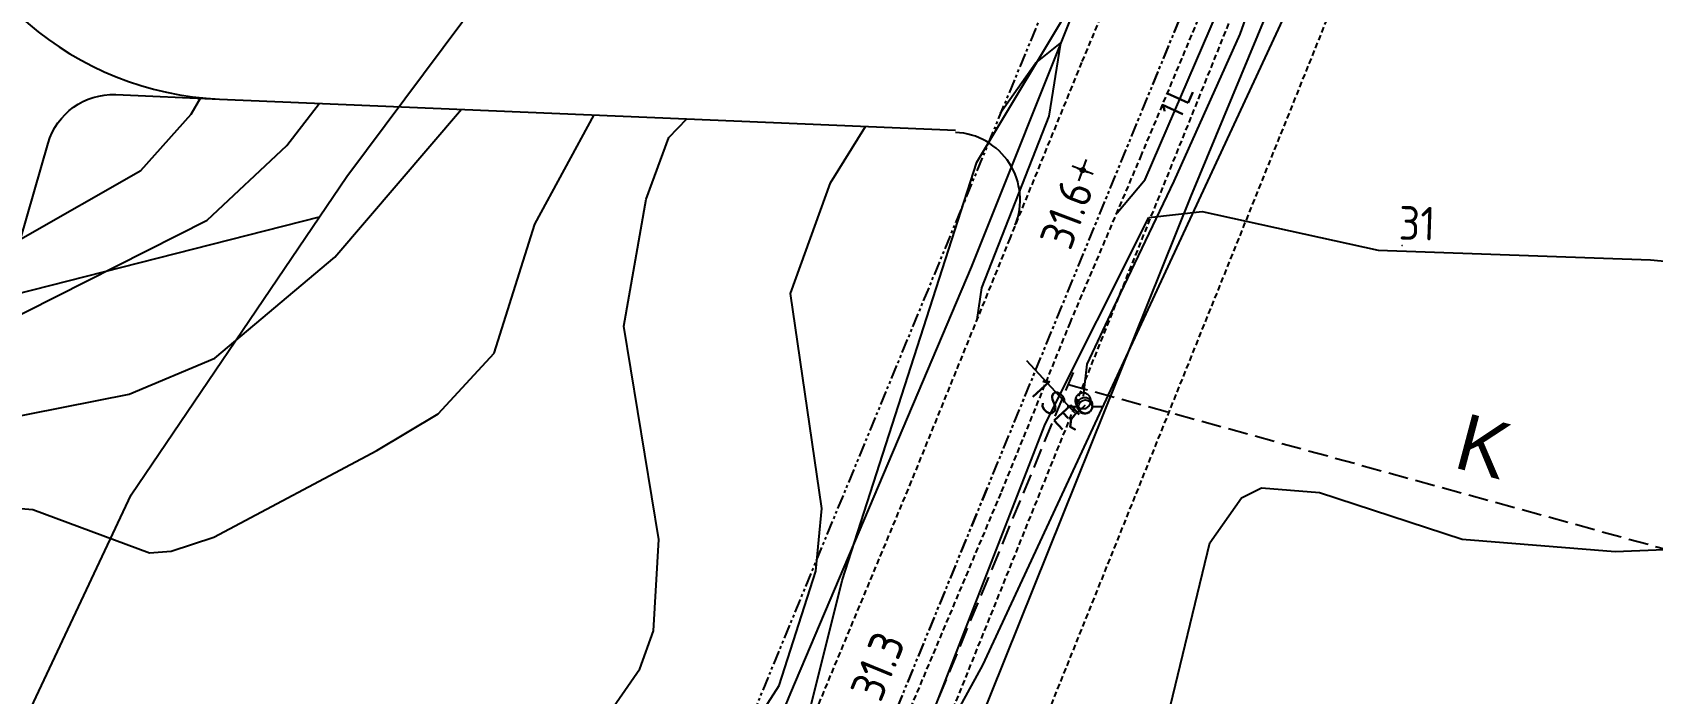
# Model space of a CAD drawing. Header units: metres. Extents: x 139929 to 142176, y 6401995 to 6404420.
# Drawn here: x 140437.1 to 140509.2, y 6402255.3 to 6402284.8 of the extents above; entities that cross this region are included whole.
import ezdxf
from ezdxf.enums import TextEntityAlignment as Align

# ---------------------------------------------------------------- set-up
doc = ezdxf.new("R2010")
doc.units = ezdxf.units.M
doc.header["$LTSCALE"] = 0.5
for name, pattern in [('DASHED', [0.75, 0.5, -0.25]), ('DGN Style 3', [2.464518, 1.76037, -0.704148]), ('PHANTOM', [2.5, 1.25, -0.25, 0.25, -0.25, 0.25, -0.25])]:
    doc.linetypes.add(name, pattern=pattern)
doc.layers.get('0').update_dxf_attribs({"color": 1})
for name, color, linetype in [('GE_EL_DETALJ', 250, 'Continuous'), ('M-BEF-BELYSNINGSSTOLPE', 4, 'Continuous'), ('M-BEF-BÄCK', 7, 'Continuous'), ('M-BEF-EL', 4, 'ELLEDNING'), ('M-BEF-EL-TEXT', 1, 'Continuous'), ('M-BEF-MARKLINJE', 4, 'Continuous'), ('M-BEF-NIVÅ', 4, 'Continuous'), ('M-BEF-NIVÅKURVA-PRIMÄR-0.5M', 12, 'Continuous'), ('M-BEF-NIVÅKURVA-PRIMÄR-1.0M', 12, 'Continuous'), ('M-BEF-OPTO-INFO', 4, 'Continuous'), ('M-BEF-TELE-INFO', 4, 'Continuous'), ('M-BEF-TELE-TEXT', 1, 'Continuous'), ('M-BEF-VÄGKANT', 1, 'DASHED'), ('M-GR-FASTIGHETSGRÄNS', 3, 'PHANTOM'), ('M-GR-RÄTTIGHETSGRÄNS', 3, 'DASHED'), ('M-STOMLINJE', 3, 'Continuous')]:
    doc.layers.add(name, color=color, linetype=linetype)
doc.styles.add('ISO', font='iso.shx', dxfattribs={"height": 2.5})
doc.styles.get("Standard").update_dxf_attribs({"font": 'simplex8.shx'})
doc.styles.add('Style-font35', font='font35.shx')
doc.linetypes.add('Bäck', pattern='A,5,[107,sma.shx,S=1,R=0,X=0,Y=0],5', length=10)
doc.linetypes.add('ELLEDNING', pattern='A,3,-0.5,["E",Standard,S=0.5,R=0,X=0,Y=-0.25],-0.5', length=4)
picture_1 = doc.add_image_def('image1.png', size_in_pixel=(962, 792))

# ---------------------------------------------------------------- blocks, each defined once
blk = doc.blocks.new('PRI_L_ALLM')
for points in [[(-0.3, 0, 0), (-0.8, 0, 0)], [(0.8, 0, 0), (0.3, 0, 0)]]:
    blk.add_polyline3d(points)
blk.add_circle((0, 0), 0.3)
blk = doc.blocks.new('PRI_NIVÅ_HÖJDPUNKT_ISM')
at = {"color": 7}
for p, q in [((-0.25, 0), (0.25, 0)), ((0, 0.25), (0, -0.25))]:
    blk.add_line(p, q, dxfattribs=at)
blk = doc.blocks.new('BAS104DEC101')
at = {"layer": 'GE_EL_DETALJ', "linetype": 'Continuous'}
blk.add_lwpolyline([(0.5, 0), (0.5, 0.05), (0.49, 0.1), (0.48, 0.15), (0.46, 0.2), (0.43, 0.25), (0.41, 0.3), (0.37, 0.33), (0.33, 0.37), (0.3, 0.41), (0.25, 0.43), (0.2, 0.46), (0.15, 0.48), (0.1, 0.49), (0.05, 0.5), (0, 0.5), (-0.05, 0.5), (-0.1, 0.49), (-0.15, 0.48), (-0.2, 0.46), (-0.25, 0.43), (-0.3, 0.41), (-0.33, 0.37), (-0.37, 0.33), (-0.41, 0.3), (-0.43, 0.25), (-0.46, 0.2), (-0.48, 0.15), (-0.49, 0.1), (-0.5, 0.05), (-0.5, 0), (-0.5, -0.05), (-0.49, -0.1), (-0.48, -0.15), (-0.46, -0.2), (-0.43, -0.25), (-0.41, -0.3), (-0.37, -0.33), (-0.33, -0.37), (-0.3, -0.41), (-0.25, -0.43), (-0.2, -0.46), (-0.15, -0.48), (-0.1, -0.49), (-0.05, -0.5), (0, -0.5), (0.05, -0.5), (0.1, -0.49), (0.15, -0.48), (0.2, -0.46), (0.25, -0.43), (0.3, -0.41), (0.33, -0.37), (0.37, -0.33), (0.41, -0.3), (0.43, -0.25), (0.46, -0.2), (0.48, -0.15), (0.49, -0.1), (0.5, -0.05), (0.5, 0)], dxfattribs=at)
blk = doc.blocks.new('SPWDEF')
at = {"color": 0, "linetype": 'Continuous'}
for p, q in [((-1, 0), (1, 0)), ((0, -1), (0, 1))]:
    blk.add_line(p, q, dxfattribs=at)
blk.add_circle((0, 0), 0.2)
blk = doc.blocks.new('PRI_NIVÅ_HÖJDPKT')
at = {"color": 0, "linetype": 'Continuous', "lineweight": -3}
blk.add_circle((183, 184), 0.0005, dxfattribs=at)

msp = doc.modelspace()

# ---------------------------------------------------------------- linework, layer by layer
at = {"layer": 'M-BEF-BÄCK', "linetype": 'Bäck', "lineweight": -3}
for p, q in [((140485.974, 6402291.992, 31.644), (140478.915, 6402274.324, 31.071)), ((140478.915, 6402274.324, 31.071), (140470.867, 6402255.381, 30.957)), ((140470.867, 6402255.381, 30.957), (140461.454, 6402232.348, 30.7))]:
    msp.add_line(p, q, dxfattribs=at)
at = {"layer": 'M-BEF-BÄCK', "lineweight": -3}
for p, q in [((140485.974, 6402291.992), (140478.915, 6402274.324)), ((140478.915, 6402274.324), (140470.867, 6402255.381)), ((140470.867, 6402255.381), (140461.454, 6402232.348))]:
    msp.add_line(p, q, dxfattribs=at)
at = {"layer": 'M-BEF-EL', "flags": 128}
msp.add_lwpolyline([(140483.913, 6402268.572), (140484.068, 6402270.009), (140485.239, 6402272.501), (140487.949, 6402278.144), (140490.88, 6402284.681), (140492.734, 6402289.926), (140494.045, 6402293.379), (140495.305, 6402296.245), (140495.604, 6402297.959), (140494.701, 6402298.751)], dxfattribs=at)
msp.add_lwpolyline([(140483.322, 6402267.22), (140483.535, 6402267.089), (140483.322, 6402267.22), (140483.365, 6402267.551), (140483.52, 6402267.746), (140483.968, 6402268.16), (140483.52, 6402267.746), (140483.365, 6402267.551)], close=True, dxfattribs=at)
at = {"layer": 'M-BEF-EL-TEXT', "linetype": 'Continuous'}
for p, q in [((140481.379, 6402270.163), (140483.551, 6402267.814)), ((140483.551, 6402267.814), (140483.57, 6402267.793))]:
    msp.add_line(p, q, dxfattribs=at)
at = {"layer": 'M-BEF-MARKLINJE', "lineweight": -3, "ltscale": 0.8}
for p, q in [((140500.765, 6402302.536), (140479.417, 6402256.606)), ((140479.417, 6402256.606), (140467.107, 6402234.364))]:
    msp.add_line(p, q, dxfattribs=at)
at = {"layer": 'M-BEF-MARKLINJE'}
for p, q in [((140488.692, 6402277.45), (140495.628, 6402294.167)), ((140479.17, 6402278.994), (140485.44, 6402289.468)), ((140451.13, 6402278.355), (140458.911, 6402288.788)), ((140473.175, 6402260.378), (140479.17, 6402278.994)), ((140449.913, 6402276.56), (140451.13, 6402278.355)), ((140478.707, 6402252.608), (140488.692, 6402277.45)), ((140435.029, 6402272.778), (140449.913, 6402276.56)), ((140441.531, 6402264.188), (140449.913, 6402276.56)), ((140434.913, 6402250.124), (140441.531, 6402264.188)), ((140469.482, 6402245.59), (140473.175, 6402260.378))]:
    msp.add_line(p, q, dxfattribs=at)
at = {"layer": 'M-BEF-MARKLINJE', "lineweight": -3}
for p, q in [((140488.692, 6402277.45), (140495.628, 6402294.167)), ((140451.13, 6402278.355), (140458.911, 6402288.788)), ((140449.913, 6402276.56), (140451.13, 6402278.355)), ((140478.707, 6402252.608), (140488.692, 6402277.45)), ((140435.029, 6402272.778), (140449.913, 6402276.56)), ((140441.531, 6402264.188), (140449.913, 6402276.56)), ((140434.913, 6402250.124), (140441.531, 6402264.188))]:
    msp.add_line(p, q, dxfattribs=at)
at = {"layer": 'M-BEF-NIVÅKURVA-PRIMÄR-0.5M', "linetype": 'Continuous', "lineweight": -3}
for p, q in [((140486.66, 6402278.219, 31.5), (140489.88, 6402285.682, 31.5)), ((140481.776, 6402283.39, 31.5), (140482.884, 6402284.292, 31.5)), ((140482.884, 6402284.292, 31.5), (140482.37, 6402281.04, 31.5)), ((140480.205, 6402281.171, 31.5), (140481.776, 6402283.39, 31.5)), ((140448.464, 6402279.727, 33.5), (140449.91, 6402281.614, 33.5)), ((140459.495, 6402276.233, 32.5), (140462.13, 6402281.096, 32.5)), ((140482.37, 6402281.04, 31.5), (140479.373, 6402273.406, 31.5)), ((140472.656, 6402278.072, 31.5), (140474.204, 6402280.585, 31.5)), ((140444.919, 6402276.404, 33.5), (140448.464, 6402279.727, 33.5)), ((140470.878, 6402273.148, 31.5), (140472.656, 6402278.072, 31.5)), ((140485.403, 6402276.743, 31.5), (140486.66, 6402278.219, 31.5)), ((140435.474, 6402271.638, 33.5), (140444.919, 6402276.404, 33.5)), ((140457.679, 6402270.487, 32.5), (140459.495, 6402276.233, 32.5)), ((140479.373, 6402273.406, 31.5), (140479.163, 6402271.989, 31.5)), ((140472.27, 6402263.578, 31.5), (140470.878, 6402273.148, 31.5)), ((140455.188, 6402267.792, 32.5), (140457.679, 6402270.487, 32.5)), ((140452.463, 6402266.168, 32.5), (140455.188, 6402267.792, 32.5)), ((140445.208, 6402262.309, 32.5), (140452.463, 6402266.168, 32.5)), ((140489.536, 6402262.045, 30.5), (140490.943, 6402264.051, 30.5)), ((140490.943, 6402264.051, 30.5), (140491.833, 6402264.501, 30.5)), ((140491.833, 6402264.501, 30.5), (140494.417, 6402264.286, 30.5)), ((140494.417, 6402264.286, 30.5), (140500.764, 6402262.209, 30.5)), ((140433.292, 6402263.848, 32.5), (140437.159, 6402263.531, 32.5)), ((140437.159, 6402263.531, 32.5), (140442.344, 6402261.605, 32.5)), ((140471.996, 6402260.787, 31.5), (140472.27, 6402263.578, 31.5)), ((140443.318, 6402261.681, 32.5), (140445.208, 6402262.309, 32.5)), ((140487.558, 6402253.898, 30.5), (140489.536, 6402262.045, 30.5)), ((140500.764, 6402262.209, 30.5), (140507.576, 6402261.661, 30.5)), ((140507.576, 6402261.661, 30.5), (140514.832, 6402261.954, 30.5)), ((140442.344, 6402261.605, 32.5), (140443.318, 6402261.681, 32.5)), ((140470.368, 6402255.697, 31.5), (140471.996, 6402260.787, 31.5)), ((140465.638, 6402248.391, 31.5), (140470.368, 6402255.697, 31.5))]:
    msp.add_line(p, q, dxfattribs=at)
at = {"layer": 'M-BEF-NIVÅKURVA-PRIMÄR-1.0M', "linetype": 'Continuous', "lineweight": -3}
for p, q in [((140444.206, 6402281.131, 34), (140444.634, 6402281.862, 34)), ((140450.598, 6402274.77, 33), (140456.234, 6402281.346, 33)), ((140441.963, 6402278.618, 34), (140444.206, 6402281.131, 34)), ((140465.46, 6402280.09, 32), (140466.262, 6402280.921, 32)), ((140464.444, 6402277.349, 32), (140465.46, 6402280.09, 32)), ((140436.607, 6402275.571), (140441.963, 6402278.618, 34)), ((140463.455, 6402271.696, 32), (140464.444, 6402277.349, 32)), ((140482.2, 6402267.34, 31), (140486.824, 6402276.533, 31)), ((140486.824, 6402276.533, 31), (140489.196, 6402276.796, 31)), ((140489.196, 6402276.796, 31), (140497.021, 6402275.074, 31)), ((140497.021, 6402275.074, 31), (140509.143, 6402274.649, 31)), ((140445.256, 6402270.267, 33), (140450.598, 6402274.77, 33)), ((140509.143, 6402274.649, 31), (140516.925, 6402273.894, 31)), ((140465.017, 6402262.198, 32), (140463.455, 6402271.696, 32)), ((140441.445, 6402268.669, 33), (140445.256, 6402270.267, 33)), ((140434.202, 6402267.229, 33), (140441.445, 6402268.669, 33)), ((140475.939, 6402251.221, 31), (140482.2, 6402267.34, 31)), ((140464.778, 6402258.138, 32), (140465.017, 6402262.198, 32)), ((140464.164, 6402256.442, 32), (140464.778, 6402258.138, 32)), ((140462.599, 6402254.183, 32), (140464.164, 6402256.442, 32))]:
    msp.add_line(p, q, dxfattribs=at)
at = {"layer": 'M-BEF-TELE-INFO', "linetype": 'DGN Style 3'}
for p, q in [((140473.713, 6402246.046), (140483.479, 6402269.688)), ((140483.236, 6402269.1), (140530.639, 6402256.028))]:
    msp.add_line(p, q, dxfattribs=at)
at = {"layer": 'M-BEF-VÄGKANT'}
for p, q in [((140486.965, 6402290.97), (140483.826, 6402283.429)), ((140486.461, 6402279.233), (140489.549, 6402286.608)), ((140483.826, 6402283.429), (140480.626, 6402275.591)), ((140483.314, 6402271.833), (140486.461, 6402279.233)), ((140480.626, 6402275.591), (140476.245, 6402264.798)), ((140480.268, 6402264.327), (140483.314, 6402271.833)), ((140476.245, 6402264.798), (140471.163, 6402252.584)), ((140475.201, 6402252.279), (140480.268, 6402264.327))]:
    msp.add_line(p, q, dxfattribs=at)
at = {"layer": 'M-BEF-VÄGKANT', "lineweight": -3}
for p, q in [((140486.965, 6402290.97), (140483.826, 6402283.429)), ((140486.461, 6402279.233), (140489.549, 6402286.608)), ((140486.461, 6402279.233), (140489.549, 6402286.608)), ((140483.826, 6402283.429), (140480.626, 6402275.591)), ((140483.314, 6402271.833), (140486.461, 6402279.233)), ((140483.314, 6402271.833), (140486.461, 6402279.233)), ((140480.626, 6402275.591), (140476.245, 6402264.798)), ((140480.268, 6402264.327), (140483.314, 6402271.833)), ((140480.268, 6402264.327), (140483.314, 6402271.833)), ((140476.245, 6402264.798), (140471.163, 6402252.584)), ((140475.201, 6402252.279), (140480.268, 6402264.327)), ((140475.201, 6402252.279), (140480.268, 6402264.327))]:
    msp.add_line(p, q, dxfattribs=at)
at = {"layer": 'M-GR-FASTIGHETSGRÄNS'}
for p, q in [((140493.701, 6402313.85), (140456.908, 6402224.635)), ((140499.076, 6402311.931), (140447.75, 6402186.778)), ((140499.076, 6402311.939), (140462.748, 6402223.351))]:
    msp.add_line(p, q, dxfattribs=at)
at = {"layer": 'M-GR-RÄTTIGHETSGRÄNS', "lineweight": -3}
for p, q in [((140499.743, 6402308.473), (140465.163, 6402222.519)), ((140469.043, 6402221.447), (140503.454, 6402306.98))]:
    msp.add_line(p, q, dxfattribs=at)
at = {"layer": 'M-STOMLINJE', "flags": 128}
for points in [[(140262.974, 6402307.405, -0.164212), (140261.659, 6402313.73), (140262.584, 6402321.353, -0.308542), (140270.082, 6402329.915), (140277.603, 6402331.86, -0.075036), (140284.906, 6402332.617), (140295.184, 6402332.138, -0.107593), (140305.295, 6402329.439), (140305.686, 6402329.238, 0.094008), (140318.338, 6402325.493), (140341.159, 6402323.196), (140402.435, 6402317.028), (140422.903, 6402314.967, -0.329541), (140429.067, 6402309.374), (140432.328, 6402293.048, 0.34569), (140445.464, 6402281.802), (140478.221, 6402280.415)], [(140254.108, 6402296.311), (140258.671, 6402295.261, 0.118835), (140265.654, 6402295.332), (140267.97, 6402295.915, -0.117018), (140274.942, 6402296.011), (140296.842, 6402291.132, -0.121637), (140299.032, 6402290.044), (140299.736, 6402289.446, 0.121621), (140318.367, 6402280.185), (140431.166, 6402255.049), (140432.784, 6402262.308), (140437.836, 6402279.832, -0.346017), (140440.845, 6402281.998), (140445.464, 6402281.802)], [(140480.868, 6402276.183, 0.519393), (140478.217, 6402280.315)]]:
    msp.add_lwpolyline(points, format="xyb", dxfattribs=at)

# ---------------------------------------------------------------- block references
at = {"layer": 'M-BEF-BELYSNINGSSTOLPE'}
msp.add_blockref('PRI_L_ALLM', (140483.99, 6402268.111), dxfattribs=at)
msp.add_blockref('PRI_L_ALLM', (140483.99, 6402268.111), dxfattribs=at)
at = {"layer": 'M-BEF-NIVÅ', "xscale": 0.4999999999999999, "yscale": 0.4999999999999999, "zscale": 0.4999999999999999, "rotation": 69.381000117287}
msp.add_blockref('SPWDEF', (140483.873, 6402278.635), dxfattribs=at)
at = {"layer": 'M-BEF-NIVÅ', "lineweight": -3, "rotation": 69.38100011728699}
msp.add_blockref('PRI_NIVÅ_HÖJDPUNKT_ISM', (140483.873, 6402278.635), dxfattribs=at)
at = {"layer": 'M-BEF-NIVÅKURVA-PRIMÄR-1.0M', "color": 1, "linetype": 'Continuous', "lineweight": -3, "xscale": 0.001, "yscale": 0.001, "zscale": 0.001}
msp.add_blockref('PRI_NIVÅ_HÖJDPKT', (140497.906, 6402275.099, 31), dxfattribs=at)
at = {"layer": 'M-BEF-OPTO-INFO', "linetype": 'Continuous', "xscale": 0.7, "yscale": 0.7}
for p in [(140483.892, 6402268.373), (140483.968, 6402268.16)]:
    msp.add_blockref('BAS104DEC101', p, dxfattribs=at)

# ---------------------------------------------------------------- texts
at = {"layer": 'M-BEF-EL-TEXT', "linetype": 'Continuous'}
for s, rotation, p in [('1L', 65.74608, (140488.416, 6402280.577)), ('1SE', 312.54597, (140481.109, 6402268.688))]:
    msp.add_text(s, height=1, rotation=rotation, dxfattribs=at).set_placement(p, align=Align.BOTTOM_LEFT)
at = {"layer": 'M-BEF-NIVÅ', "style": 'ISO'}
for s, rotation, p in [('31.6', 69.381, (140482.631, 6402275.279)), ('31.3', 68.067, (140474.192, 6402255.195)), ('31.3', 67.47607, (140474.192, 6402255.195))]:
    msp.add_text(s, height=1.5, rotation=rotation, dxfattribs=at).set_placement(p, align=Align.MIDDLE_LEFT)
at = {"layer": 'M-BEF-NIVÅKURVA-PRIMÄR-1.0M', "style": 'ISO'}
msp.add_text('31', height=1.5, rotation=358.10999, dxfattribs=at).set_placement((140497.906, 6402275.099), align=Align.BOTTOM_LEFT)
at = {"layer": 'M-BEF-TELE-TEXT', "linetype": 'DGN Style 3', "style": 'Style-font35'}
msp.add_text('K', height=2.5, rotation=345.17074, dxfattribs=at).set_placement((140500.309, 6402265.428))

# ---------------------------------------------------------------- pictures from other files: only their frames are drawn
at = {"layer": 'Defpoints'}
image = msp.add_image(picture_1, insert=(140201.298, 6402155.02), size_in_units=(323.275, 266.147), rotation=0.54152, dxfattribs=at)
image.dxf.flags = 7

doc.saveas('drawing.dxf')
